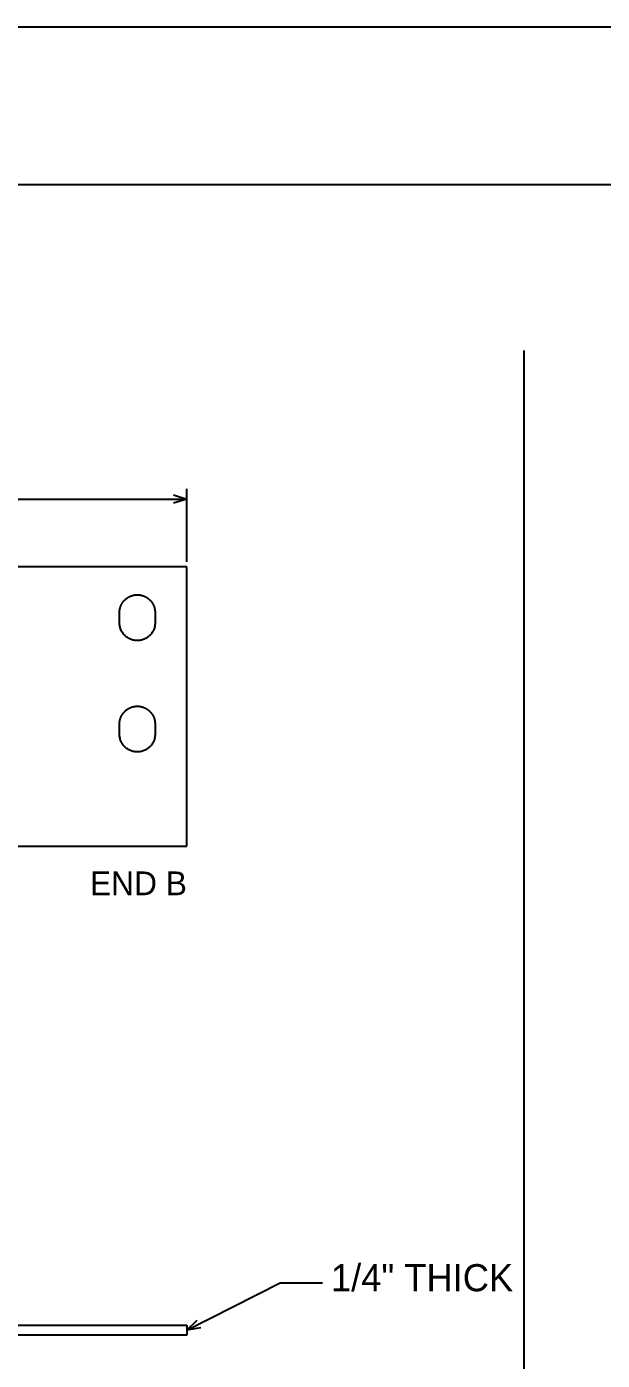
# Model space of a CAD drawing. Header units: inches. Extents: x 1.4 to 100.6, y 1.4 to 64.6.
# Drawn here: x 67.28 to 81.43, y 31.8 to 64.58 of the extents above; entities that cross this region are included whole.
import ezdxf
from ezdxf.enums import TextEntityAlignment as Align

# ---------------------------------------------------------------- set-up
doc = ezdxf.new("R2010")
doc.units = ezdxf.units.IN
doc.header["$MEASUREMENT"] = 0

msp = doc.modelspace()

# ---------------------------------------------------------------- linework, layer by layer
at = {"layer": 'ANNOTATION'}
for p, q in [((71.22, 51.432), (71.22, 53.223)), ((11.28, 52.973), (71.22, 52.973)), ((70.887, 53.078), (71.22, 52.973)), ((71.22, 52.973), (70.887, 52.869)), ((71.22, 32.542), (73.512, 33.708)), ((73.512, 33.708), (74.553, 33.708)), ((71.22, 32.542), (71.47, 32.786)), ((71.564, 32.6), (71.22, 32.542))]:
    msp.add_line(p, q, dxfattribs=at)
at = {"layer": 'OUTLINE'}
for p, q in [((1.417, 64.583), (100.583, 64.583)), ((1.417, 60.708), (100.583, 60.708)), ((79.5, 56.625), (79.5, 5.583)), ((71.22, 51.307), (11.28, 51.307)), ((71.22, 44.443), (71.22, 51.307)), ((69.676, 50.476), (69.683, 50.483)), ((69.683, 50.483), (69.691, 50.491)), ((69.691, 50.491), (69.698, 50.499)), ((69.698, 50.499), (69.706, 50.506)), ((69.706, 50.506), (69.714, 50.513)), ((69.714, 50.513), (69.722, 50.52)), ((69.722, 50.52), (69.731, 50.527)), ((69.731, 50.527), (69.739, 50.533)), ((69.739, 50.533), (69.748, 50.54)), ((69.748, 50.54), (69.757, 50.546)), ((69.757, 50.546), (69.766, 50.551)), ((69.766, 50.551), (69.775, 50.557)), ((69.775, 50.557), (69.784, 50.562)), ((69.784, 50.562), (69.794, 50.568)), ((69.794, 50.568), (69.803, 50.573)), ((69.803, 50.573), (69.813, 50.577)), ((69.813, 50.577), (69.823, 50.582)), ((69.823, 50.582), (69.833, 50.586)), ((69.833, 50.586), (69.843, 50.59)), ((69.843, 50.59), (69.853, 50.594)), ((69.853, 50.594), (69.863, 50.597)), ((69.863, 50.597), (69.873, 50.6)), ((69.873, 50.6), (69.883, 50.603)), ((69.883, 50.603), (69.894, 50.606)), ((69.894, 50.606), (69.904, 50.609)), ((69.904, 50.609), (69.915, 50.611)), ((69.915, 50.611), (69.925, 50.613)), ((69.925, 50.613), (69.936, 50.615)), ((69.936, 50.615), (69.946, 50.616)), ((69.946, 50.616), (69.957, 50.617)), ((69.957, 50.617), (69.968, 50.618)), ((69.968, 50.618), (69.979, 50.619)), ((69.979, 50.619), (69.989, 50.619)), ((69.989, 50.619), (70, 50.619)), ((70, 50.619), (70.011, 50.619)), ((70.011, 50.619), (70.021, 50.619)), ((70.021, 50.619), (70.032, 50.618)), ((70.032, 50.618), (70.043, 50.617)), ((70.043, 50.617), (70.054, 50.616)), ((70.054, 50.616), (70.064, 50.615)), ((70.064, 50.615), (70.075, 50.613)), ((70.075, 50.613), (70.085, 50.611)), ((70.085, 50.611), (70.096, 50.609)), ((70.096, 50.609), (70.106, 50.606)), ((70.106, 50.606), (70.117, 50.603)), ((70.117, 50.603), (70.127, 50.6)), ((70.127, 50.6), (70.137, 50.597)), ((70.137, 50.597), (70.147, 50.594)), ((70.147, 50.594), (70.157, 50.59)), ((70.157, 50.59), (70.167, 50.586)), ((70.167, 50.586), (70.177, 50.582)), ((70.177, 50.582), (70.187, 50.577)), ((70.187, 50.577), (70.197, 50.573)), ((70.197, 50.573), (70.206, 50.568)), ((70.206, 50.568), (70.216, 50.562)), ((70.216, 50.562), (70.225, 50.557)), ((70.225, 50.557), (70.234, 50.551)), ((70.234, 50.551), (70.243, 50.546)), ((70.243, 50.546), (70.252, 50.54)), ((70.252, 50.54), (70.261, 50.533)), ((70.261, 50.533), (70.269, 50.527)), ((70.269, 50.527), (70.278, 50.52)), ((70.278, 50.52), (70.286, 50.513)), ((70.286, 50.513), (70.294, 50.506)), ((70.294, 50.506), (70.302, 50.499)), ((70.302, 50.499), (70.309, 50.491)), ((70.309, 50.491), (70.317, 50.483)), ((70.317, 50.483), (70.324, 50.476)), ((69.562, 50.182), (69.563, 50.193)), ((69.562, 49.932), (69.562, 50.182)), ((69.563, 50.203), (69.564, 50.214)), ((69.563, 50.193), (69.563, 50.203)), ((69.564, 50.214), (69.565, 50.225)), ((69.565, 50.225), (69.566, 50.235)), ((69.566, 50.235), (69.567, 50.246)), ((69.567, 50.246), (69.569, 50.257)), ((69.569, 50.257), (69.571, 50.267)), ((69.571, 50.267), (69.573, 50.278)), ((69.573, 50.278), (69.576, 50.288)), ((69.576, 50.288), (69.578, 50.299)), ((69.578, 50.299), (69.581, 50.309)), ((69.581, 50.309), (69.585, 50.319)), ((69.585, 50.319), (69.588, 50.329)), ((69.588, 50.329), (69.592, 50.339)), ((69.592, 50.339), (69.596, 50.349)), ((69.596, 50.349), (69.6, 50.359)), ((69.6, 50.359), (69.605, 50.369)), ((69.605, 50.369), (69.609, 50.379)), ((69.609, 50.379), (69.614, 50.388)), ((69.614, 50.388), (69.619, 50.397)), ((69.619, 50.397), (69.625, 50.407)), ((69.625, 50.407), (69.63, 50.416)), ((69.63, 50.416), (69.636, 50.425)), ((69.636, 50.425), (69.642, 50.434)), ((69.642, 50.434), (69.649, 50.442)), ((69.649, 50.442), (69.655, 50.451)), ((69.655, 50.451), (69.662, 50.459)), ((69.662, 50.459), (69.669, 50.468)), ((69.669, 50.468), (69.676, 50.476)), ((70.324, 50.476), (70.331, 50.468)), ((70.331, 50.468), (70.338, 50.459)), ((70.338, 50.459), (70.345, 50.451)), ((70.345, 50.451), (70.351, 50.442)), ((70.351, 50.442), (70.358, 50.434)), ((70.358, 50.434), (70.364, 50.425)), ((70.364, 50.425), (70.37, 50.416)), ((70.37, 50.416), (70.375, 50.407)), ((70.375, 50.407), (70.381, 50.397)), ((70.381, 50.397), (70.386, 50.388)), ((70.386, 50.388), (70.391, 50.379)), ((70.391, 50.379), (70.395, 50.369)), ((70.395, 50.369), (70.4, 50.359)), ((70.4, 50.359), (70.404, 50.349)), ((70.404, 50.349), (70.408, 50.339)), ((70.408, 50.339), (70.412, 50.329)), ((70.412, 50.329), (70.415, 50.319)), ((70.415, 50.319), (70.419, 50.309)), ((70.419, 50.309), (70.422, 50.299)), ((70.422, 50.299), (70.424, 50.288)), ((70.424, 50.288), (70.427, 50.278)), ((70.427, 50.278), (70.429, 50.267)), ((70.429, 50.267), (70.431, 50.257)), ((70.431, 50.257), (70.433, 50.246)), ((70.433, 50.246), (70.434, 50.235)), ((70.434, 50.235), (70.435, 50.225)), ((70.435, 50.225), (70.436, 50.214)), ((70.436, 50.214), (70.437, 50.203)), ((70.437, 50.203), (70.437, 50.193)), ((70.437, 50.193), (70.438, 50.182)), ((70.438, 50.182), (70.438, 49.932)), ((69.563, 49.91), (69.562, 49.932)), ((69.565, 49.889), (69.563, 49.91)), ((69.567, 49.868), (69.565, 49.889)), ((69.571, 49.846), (69.567, 49.868)), ((69.576, 49.826), (69.571, 49.846)), ((70.429, 49.846), (70.424, 49.826)), ((70.433, 49.868), (70.429, 49.846)), ((70.435, 49.889), (70.433, 49.868)), ((70.437, 49.91), (70.435, 49.889)), ((70.438, 49.932), (70.437, 49.91)), ((69.581, 49.805), (69.576, 49.826)), ((69.588, 49.784), (69.581, 49.805)), ((69.596, 49.764), (69.588, 49.784)), ((69.605, 49.745), (69.596, 49.764)), ((69.614, 49.726), (69.605, 49.745)), ((69.625, 49.707), (69.614, 49.726)), ((69.636, 49.689), (69.625, 49.707)), ((69.649, 49.671), (69.636, 49.689)), ((69.662, 49.654), (69.649, 49.671)), ((69.676, 49.638), (69.662, 49.654)), ((69.691, 49.622), (69.676, 49.638)), ((69.706, 49.608), (69.691, 49.622)), ((69.722, 49.594), (69.706, 49.608)), ((69.739, 49.58), (69.722, 49.594)), ((69.757, 49.568), (69.739, 49.58)), ((69.775, 49.557), (69.757, 49.568)), ((69.794, 49.546), (69.775, 49.557)), ((69.813, 49.536), (69.794, 49.546)), ((69.833, 49.528), (69.813, 49.536)), ((69.853, 49.52), (69.833, 49.528)), ((69.873, 49.513), (69.853, 49.52)), ((69.894, 49.507), (69.873, 49.513)), ((69.915, 49.503), (69.894, 49.507)), ((69.936, 49.499), (69.915, 49.503)), ((70.085, 49.503), (70.064, 49.499)), ((70.106, 49.507), (70.085, 49.503)), ((70.127, 49.513), (70.106, 49.507)), ((70.147, 49.52), (70.127, 49.513)), ((70.167, 49.528), (70.147, 49.52)), ((70.187, 49.536), (70.167, 49.528)), ((70.206, 49.546), (70.187, 49.536)), ((70.225, 49.557), (70.206, 49.546)), ((70.243, 49.568), (70.225, 49.557)), ((70.261, 49.58), (70.243, 49.568)), ((70.278, 49.594), (70.261, 49.58)), ((70.294, 49.608), (70.278, 49.594)), ((70.309, 49.622), (70.294, 49.608)), ((70.324, 49.638), (70.309, 49.622)), ((70.338, 49.654), (70.324, 49.638)), ((70.351, 49.671), (70.338, 49.654)), ((70.364, 49.689), (70.351, 49.671)), ((70.375, 49.707), (70.364, 49.689)), ((70.386, 49.726), (70.375, 49.707)), ((70.395, 49.745), (70.386, 49.726)), ((70.404, 49.764), (70.395, 49.745)), ((70.412, 49.784), (70.404, 49.764)), ((70.419, 49.805), (70.412, 49.784)), ((70.424, 49.826), (70.419, 49.805)), ((69.957, 49.496), (69.936, 49.499)), ((69.979, 49.495), (69.957, 49.496)), ((70, 49.494), (69.979, 49.495)), ((70.021, 49.495), (70, 49.494)), ((70.043, 49.496), (70.021, 49.495)), ((70.064, 49.499), (70.043, 49.496)), ((69.863, 47.859), (69.873, 47.862)), ((69.873, 47.862), (69.883, 47.865)), ((69.883, 47.865), (69.894, 47.868)), ((69.894, 47.868), (69.904, 47.87)), ((69.904, 47.87), (69.915, 47.872)), ((69.915, 47.872), (69.925, 47.874)), ((69.925, 47.874), (69.936, 47.876)), ((69.936, 47.876), (69.946, 47.877)), ((69.946, 47.877), (69.957, 47.879)), ((69.957, 47.879), (69.968, 47.879)), ((69.968, 47.879), (69.979, 47.88)), ((69.979, 47.88), (69.989, 47.881)), ((69.989, 47.881), (70, 47.881)), ((70, 47.881), (70.011, 47.881)), ((70.011, 47.881), (70.021, 47.88)), ((70.021, 47.88), (70.032, 47.879)), ((70.032, 47.879), (70.043, 47.879)), ((70.043, 47.879), (70.054, 47.877)), ((70.054, 47.877), (70.064, 47.876)), ((70.064, 47.876), (70.075, 47.874)), ((70.075, 47.874), (70.085, 47.872)), ((70.085, 47.872), (70.096, 47.87)), ((70.096, 47.87), (70.106, 47.868)), ((70.106, 47.868), (70.117, 47.865)), ((70.117, 47.865), (70.127, 47.862)), ((70.127, 47.862), (70.137, 47.859)), ((69.571, 47.529), (69.573, 47.539)), ((69.573, 47.539), (69.576, 47.549)), ((69.576, 47.549), (69.578, 47.56)), ((69.578, 47.56), (69.581, 47.57)), ((69.581, 47.57), (69.585, 47.58)), ((69.585, 47.58), (69.588, 47.591)), ((69.588, 47.591), (69.592, 47.601)), ((69.592, 47.601), (69.596, 47.611)), ((69.596, 47.611), (69.6, 47.62)), ((69.6, 47.62), (69.605, 47.63)), ((69.605, 47.63), (69.609, 47.64)), ((69.609, 47.64), (69.614, 47.649)), ((69.614, 47.649), (69.619, 47.659)), ((69.619, 47.659), (69.625, 47.668)), ((69.625, 47.668), (69.63, 47.677)), ((69.63, 47.677), (69.636, 47.686)), ((69.636, 47.686), (69.642, 47.695)), ((69.642, 47.695), (69.649, 47.704)), ((69.649, 47.704), (69.655, 47.712)), ((69.655, 47.712), (69.662, 47.721)), ((69.662, 47.721), (69.669, 47.729)), ((69.669, 47.729), (69.676, 47.737)), ((69.676, 47.737), (69.683, 47.745)), ((69.683, 47.745), (69.691, 47.753)), ((69.691, 47.753), (69.698, 47.76)), ((69.698, 47.76), (69.706, 47.767)), ((69.706, 47.767), (69.714, 47.774)), ((69.714, 47.774), (69.722, 47.781)), ((69.722, 47.781), (69.731, 47.788)), ((69.731, 47.788), (69.739, 47.795)), ((69.739, 47.795), (69.748, 47.801)), ((69.748, 47.801), (69.757, 47.807)), ((69.757, 47.807), (69.766, 47.813)), ((69.766, 47.813), (69.775, 47.818)), ((69.775, 47.818), (69.784, 47.824)), ((69.784, 47.824), (69.794, 47.829)), ((69.794, 47.829), (69.803, 47.834)), ((69.803, 47.834), (69.813, 47.839)), ((69.813, 47.839), (69.823, 47.843)), ((69.823, 47.843), (69.833, 47.847)), ((69.833, 47.847), (69.843, 47.851)), ((69.843, 47.851), (69.853, 47.855)), ((69.853, 47.855), (69.863, 47.859)), ((70.137, 47.859), (70.147, 47.855)), ((70.147, 47.855), (70.157, 47.851)), ((70.157, 47.851), (70.167, 47.847)), ((70.167, 47.847), (70.177, 47.843)), ((70.177, 47.843), (70.187, 47.839)), ((70.187, 47.839), (70.197, 47.834)), ((70.197, 47.834), (70.206, 47.829)), ((70.206, 47.829), (70.216, 47.824)), ((70.216, 47.824), (70.225, 47.818)), ((70.225, 47.818), (70.234, 47.813)), ((70.234, 47.813), (70.243, 47.807)), ((70.243, 47.807), (70.252, 47.801)), ((70.252, 47.801), (70.261, 47.795)), ((70.261, 47.795), (70.269, 47.788)), ((70.269, 47.788), (70.278, 47.781)), ((70.278, 47.781), (70.286, 47.774)), ((70.286, 47.774), (70.294, 47.767)), ((70.294, 47.767), (70.302, 47.76)), ((70.302, 47.76), (70.309, 47.753)), ((70.309, 47.753), (70.317, 47.745)), ((70.317, 47.745), (70.324, 47.737)), ((70.324, 47.737), (70.331, 47.729)), ((70.331, 47.729), (70.338, 47.721)), ((70.338, 47.721), (70.345, 47.712)), ((70.345, 47.712), (70.351, 47.704)), ((70.351, 47.704), (70.358, 47.695)), ((70.358, 47.695), (70.364, 47.686)), ((70.364, 47.686), (70.37, 47.677)), ((70.37, 47.677), (70.375, 47.668)), ((70.375, 47.668), (70.381, 47.659)), ((70.381, 47.659), (70.386, 47.649)), ((70.386, 47.649), (70.391, 47.64)), ((70.391, 47.64), (70.395, 47.63)), ((70.395, 47.63), (70.4, 47.62)), ((70.4, 47.62), (70.404, 47.611)), ((70.404, 47.611), (70.408, 47.601)), ((70.408, 47.601), (70.412, 47.591)), ((70.412, 47.591), (70.415, 47.58)), ((70.415, 47.58), (70.419, 47.57)), ((70.419, 47.57), (70.422, 47.56)), ((70.422, 47.56), (70.424, 47.549)), ((70.424, 47.549), (70.427, 47.539)), ((70.427, 47.539), (70.429, 47.529)), ((69.562, 47.443), (69.563, 47.454)), ((69.562, 47.193), (69.562, 47.443)), ((69.563, 47.465), (69.564, 47.475)), ((69.563, 47.454), (69.563, 47.465)), ((69.564, 47.475), (69.565, 47.486)), ((69.565, 47.486), (69.566, 47.497)), ((69.566, 47.497), (69.567, 47.507)), ((69.567, 47.507), (69.569, 47.518)), ((69.569, 47.518), (69.571, 47.529)), ((70.429, 47.529), (70.431, 47.518)), ((70.431, 47.518), (70.433, 47.507)), ((70.433, 47.507), (70.434, 47.497)), ((70.434, 47.497), (70.435, 47.486)), ((70.435, 47.486), (70.436, 47.475)), ((70.436, 47.475), (70.437, 47.465)), ((70.437, 47.465), (70.437, 47.454)), ((70.437, 47.454), (70.438, 47.443)), ((70.438, 47.443), (70.438, 47.193)), ((69.563, 47.172), (69.562, 47.193)), ((69.565, 47.15), (69.563, 47.172)), ((69.567, 47.129), (69.565, 47.15)), ((69.571, 47.108), (69.567, 47.129)), ((69.576, 47.087), (69.571, 47.108)), ((69.581, 47.066), (69.576, 47.087)), ((69.588, 47.046), (69.581, 47.066)), ((69.596, 47.026), (69.588, 47.046)), ((69.605, 47.006), (69.596, 47.026)), ((69.614, 46.987), (69.605, 47.006)), ((69.625, 46.968), (69.614, 46.987)), ((69.636, 46.95), (69.625, 46.968)), ((69.649, 46.933), (69.636, 46.95)), ((69.662, 46.916), (69.649, 46.933)), ((69.676, 46.899), (69.662, 46.916)), ((69.691, 46.884), (69.676, 46.899)), ((69.706, 46.869), (69.691, 46.884)), ((70.309, 46.884), (70.294, 46.869)), ((70.324, 46.899), (70.309, 46.884)), ((70.338, 46.916), (70.324, 46.899)), ((70.351, 46.933), (70.338, 46.916)), ((70.364, 46.95), (70.351, 46.933)), ((70.375, 46.968), (70.364, 46.95)), ((70.386, 46.987), (70.375, 46.968)), ((70.395, 47.006), (70.386, 46.987)), ((70.404, 47.026), (70.395, 47.006)), ((70.412, 47.046), (70.404, 47.026)), ((70.419, 47.066), (70.412, 47.046)), ((70.424, 47.087), (70.419, 47.066)), ((70.429, 47.108), (70.424, 47.087)), ((70.433, 47.129), (70.429, 47.108)), ((70.435, 47.15), (70.433, 47.129)), ((70.437, 47.172), (70.435, 47.15)), ((70.438, 47.193), (70.437, 47.172)), ((69.722, 46.855), (69.706, 46.869)), ((69.739, 46.842), (69.722, 46.855)), ((69.757, 46.829), (69.739, 46.842)), ((69.775, 46.818), (69.757, 46.829)), ((69.794, 46.807), (69.775, 46.818)), ((69.813, 46.798), (69.794, 46.807)), ((69.833, 46.789), (69.813, 46.798)), ((69.853, 46.781), (69.833, 46.789)), ((69.873, 46.775), (69.853, 46.781)), ((69.894, 46.769), (69.873, 46.775)), ((69.915, 46.764), (69.894, 46.769)), ((69.936, 46.76), (69.915, 46.764)), ((69.957, 46.758), (69.936, 46.76)), ((69.979, 46.756), (69.957, 46.758)), ((70, 46.756), (69.979, 46.756)), ((70.021, 46.756), (70, 46.756)), ((70.043, 46.758), (70.021, 46.756)), ((70.064, 46.76), (70.043, 46.758)), ((70.085, 46.764), (70.064, 46.76)), ((70.106, 46.769), (70.085, 46.764)), ((70.127, 46.775), (70.106, 46.769)), ((70.147, 46.781), (70.127, 46.775)), ((70.167, 46.789), (70.147, 46.781)), ((70.187, 46.798), (70.167, 46.789)), ((70.206, 46.807), (70.187, 46.798)), ((70.225, 46.818), (70.206, 46.807)), ((70.243, 46.829), (70.225, 46.818)), ((70.261, 46.842), (70.243, 46.829)), ((70.278, 46.855), (70.261, 46.842)), ((70.294, 46.869), (70.278, 46.855)), ((11.28, 44.443), (71.22, 44.443)), ((11.28, 32.667), (71.22, 32.667)), ((71.22, 32.667), (71.22, 32.417)), ((71.22, 32.417), (11.28, 32.417))]:
    msp.add_line(p, q, dxfattribs=at)

# ---------------------------------------------------------------- texts
at = {"layer": 'ANNOTATION'}
msp.add_text('END B', height=0.5833, dxfattribs=at).set_placement((71.22, 43.235), align=Align.RIGHT)
msp.add_text('1/4" THICK', height=0.6667, dxfattribs=at).set_placement((74.762, 33.5))

doc.saveas('drawing.dxf')
